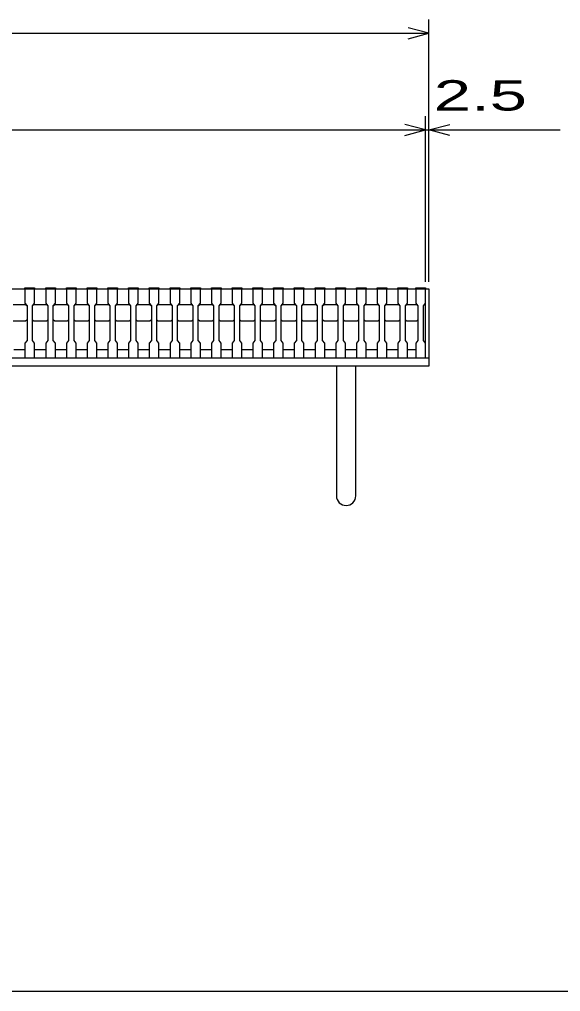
# Model space of a CAD drawing. Units: millimetres, scale not verified. Extents: x -1820 to 1736, y -1282 to 1048.
# Drawn here: x -713 to -321, y -1152 to -448 of the extents above; entities that cross this region are included whole.
import ezdxf
from ezdxf.enums import TextEntityAlignment as Align

# ---------------------------------------------------------------- set-up
doc = ezdxf.new("R2010")
doc.units = ezdxf.units.MM
doc.header["$LTSCALE"] = 10
for name, color, linetype, lineweight in [('0_2', 150, 'Continuous', 25), ('16', 3, 'Continuous', 25), ('19', 6, 'Continuous', 25), ('22', 4, 'Continuous', 25)]:
    doc.layers.add(name, color=color, linetype=linetype, lineweight=lineweight)
doc.styles.add('ベクトル', font='')
doc.styles.get('ベクトル').set_extended_font_data('ベクトル')

msp = doc.modelspace()

# ---------------------------------------------------------------- linework, layer by layer
at = {"layer": '0_2'}
msp.add_line((1736, -1151.5), (-1724, -1151.5), dxfattribs=at)
at = {"layer": '16'}
for p, q in [((-1414, -642.5), (-419, -642.5)), ((-709, -642.5), (-709, -641.8)), ((-709, -641.8), (-702, -641.8)), ((-709, -642.5), (-709, -653)), ((-702, -642.5), (-709, -642.5)), ((-702, -641.8), (-702, -642.5)), ((-702, -653), (-702, -642.5)), ((-694, -642.5), (-694, -641.8)), ((-694, -641.8), (-687, -641.8)), ((-694, -642.5), (-694, -653)), ((-687, -642.5), (-694, -642.5)), ((-687, -641.8), (-687, -642.5)), ((-687, -653), (-687, -642.5)), ((-679, -642.5), (-679, -641.8)), ((-679, -641.8), (-672, -641.8)), ((-679, -642.5), (-679, -653)), ((-672, -642.5), (-679, -642.5)), ((-672, -641.8), (-672, -642.5)), ((-672, -653), (-672, -642.5)), ((-664, -642.5), (-664, -641.8)), ((-664, -641.8), (-657, -641.8)), ((-664, -642.5), (-664, -653)), ((-657, -642.5), (-664, -642.5)), ((-657, -641.8), (-657, -642.5)), ((-657, -653), (-657, -642.5)), ((-649, -642.5), (-649, -641.8)), ((-649, -641.8), (-642, -641.8)), ((-649, -642.5), (-649, -653)), ((-642, -642.5), (-649, -642.5)), ((-642, -641.8), (-642, -642.5)), ((-642, -653), (-642, -642.5)), ((-634, -642.5), (-634, -641.8)), ((-634, -641.8), (-627, -641.8)), ((-634, -642.5), (-634, -653)), ((-627, -642.5), (-634, -642.5)), ((-627, -641.8), (-627, -642.5)), ((-627, -653), (-627, -642.5)), ((-619, -642.5), (-619, -641.8)), ((-619, -641.8), (-612, -641.8)), ((-619, -642.5), (-619, -653)), ((-612, -642.5), (-619, -642.5)), ((-612, -641.8), (-612, -642.5)), ((-612, -653), (-612, -642.5)), ((-604, -642.5), (-604, -641.8)), ((-604, -641.8), (-597, -641.8)), ((-604, -642.5), (-604, -653)), ((-597, -642.5), (-604, -642.5)), ((-597, -641.8), (-597, -642.5)), ((-597, -653), (-597, -642.5)), ((-589, -642.5), (-589, -641.8)), ((-589, -641.8), (-582, -641.8)), ((-589, -642.5), (-589, -653)), ((-582, -642.5), (-589, -642.5)), ((-582, -641.8), (-582, -642.5)), ((-582, -653), (-582, -642.5)), ((-574, -642.5), (-574, -641.8)), ((-574, -641.8), (-567, -641.8)), ((-574, -642.5), (-574, -653)), ((-567, -642.5), (-574, -642.5)), ((-567, -641.8), (-567, -642.5)), ((-567, -653), (-567, -642.5)), ((-559, -642.5), (-559, -641.8)), ((-559, -641.8), (-552, -641.8)), ((-559, -642.5), (-559, -653)), ((-552, -642.5), (-559, -642.5)), ((-552, -641.8), (-552, -642.5)), ((-552, -653), (-552, -642.5)), ((-544, -642.5), (-544, -641.8)), ((-544, -641.8), (-537, -641.8)), ((-544, -642.5), (-544, -653)), ((-537, -642.5), (-544, -642.5)), ((-537, -641.8), (-537, -642.5)), ((-537, -653), (-537, -642.5)), ((-529, -642.5), (-529, -641.8)), ((-529, -641.8), (-522, -641.8)), ((-529, -642.5), (-529, -653)), ((-522, -642.5), (-529, -642.5)), ((-522, -641.8), (-522, -642.5)), ((-522, -653), (-522, -642.5)), ((-514, -642.5), (-514, -641.8)), ((-514, -641.8), (-507, -641.8)), ((-514, -642.5), (-514, -653)), ((-507, -642.5), (-514, -642.5)), ((-507, -641.8), (-507, -642.5)), ((-507, -653), (-507, -642.5)), ((-499, -642.5), (-499, -641.8)), ((-499, -641.8), (-492, -641.8)), ((-499, -642.5), (-499, -653)), ((-492, -642.5), (-499, -642.5)), ((-492, -641.8), (-492, -642.5)), ((-492, -653), (-492, -642.5)), ((-484, -642.5), (-484, -641.8)), ((-484, -641.8), (-477, -641.8)), ((-484, -642.5), (-484, -653)), ((-477, -642.5), (-484, -642.5)), ((-477, -641.8), (-477, -642.5)), ((-477, -653), (-477, -642.5)), ((-469, -642.5), (-469, -641.8)), ((-469, -641.8), (-462, -641.8)), ((-469, -642.5), (-469, -653)), ((-462, -642.5), (-469, -642.5)), ((-462, -641.8), (-462, -642.5)), ((-462, -653), (-462, -642.5)), ((-454, -642.5), (-454, -641.8)), ((-454, -641.8), (-447, -641.8)), ((-454, -642.5), (-454, -653)), ((-447, -642.5), (-454, -642.5)), ((-447, -641.8), (-447, -642.5)), ((-447, -653), (-447, -642.5)), ((-439, -642.5), (-439, -641.8)), ((-439, -641.8), (-432, -641.8)), ((-439, -642.5), (-439, -653)), ((-432, -642.5), (-439, -642.5)), ((-432, -641.8), (-432, -642.5)), ((-432, -653), (-432, -642.5)), ((-426, -642.5), (-426, -641.8)), ((-426, -641.8), (-419, -641.8)), ((-426, -642.5), (-426, -653)), ((-419, -642.5), (-426, -642.5)), ((-419, -641.8), (-419, -642.5)), ((-419, -653), (-419, -642.5)), ((-419, -686.5), (-419, -642.5)), ((-717.5, -654), (-708.5, -654)), ((-709, -653), (-707.5, -655)), ((-708.5, -654), (-707.5, -655)), ((-703.5, -655), (-702, -653)), ((-703.5, -655), (-702.5, -654)), ((-702.5, -654), (-693.5, -654)), ((-694, -653), (-692.5, -655)), ((-693.5, -654), (-692.5, -655)), ((-688.5, -655), (-687, -653)), ((-688.5, -655), (-687.5, -654)), ((-687.5, -654), (-678.5, -654)), ((-679, -653), (-677.5, -655)), ((-678.5, -654), (-677.5, -655)), ((-673.5, -655), (-672, -653)), ((-673.5, -655), (-672.5, -654)), ((-672.5, -654), (-663.5, -654)), ((-664, -653), (-662.5, -655)), ((-663.5, -654), (-662.5, -655)), ((-658.5, -655), (-657, -653)), ((-658.5, -655), (-657.5, -654)), ((-657.5, -654), (-648.5, -654)), ((-649, -653), (-647.5, -655)), ((-648.5, -654), (-647.5, -655)), ((-643.5, -655), (-642, -653)), ((-643.5, -655), (-642.5, -654)), ((-642.5, -654), (-633.5, -654)), ((-634, -653), (-632.5, -655)), ((-633.5, -654), (-632.5, -655)), ((-628.5, -655), (-627, -653)), ((-628.5, -655), (-627.5, -654)), ((-627.5, -654), (-618.5, -654)), ((-619, -653), (-617.5, -655)), ((-618.5, -654), (-617.5, -655)), ((-613.5, -655), (-612, -653)), ((-613.5, -655), (-612.5, -654)), ((-612.5, -654), (-603.5, -654)), ((-604, -653), (-602.5, -655)), ((-603.5, -654), (-602.5, -655)), ((-598.5, -655), (-597, -653)), ((-598.5, -655), (-597.5, -654)), ((-597.5, -654), (-588.5, -654)), ((-589, -653), (-587.5, -655)), ((-588.5, -654), (-587.5, -655)), ((-583.5, -655), (-582, -653)), ((-583.5, -655), (-582.5, -654)), ((-582.5, -654), (-573.5, -654)), ((-574, -653), (-572.5, -655)), ((-573.5, -654), (-572.5, -655)), ((-568.5, -655), (-567, -653)), ((-568.5, -655), (-567.5, -654)), ((-567.5, -654), (-558.5, -654)), ((-559, -653), (-557.5, -655)), ((-558.5, -654), (-557.5, -655)), ((-553.5, -655), (-552, -653)), ((-553.5, -655), (-552.5, -654)), ((-552.5, -654), (-543.5, -654)), ((-544, -653), (-542.5, -655)), ((-543.5, -654), (-542.5, -655)), ((-538.5, -655), (-537, -653)), ((-538.5, -655), (-537.5, -654)), ((-537.5, -654), (-528.5, -654)), ((-529, -653), (-527.5, -655)), ((-528.5, -654), (-527.5, -655)), ((-523.5, -655), (-522, -653)), ((-523.5, -655), (-522.5, -654)), ((-522.5, -654), (-513.5, -654)), ((-514, -653), (-512.5, -655)), ((-513.5, -654), (-512.5, -655)), ((-508.5, -655), (-507, -653)), ((-508.5, -655), (-507.5, -654)), ((-507.5, -654), (-498.5, -654)), ((-499, -653), (-497.5, -655)), ((-498.5, -654), (-497.5, -655)), ((-493.5, -655), (-492, -653)), ((-493.5, -655), (-492.5, -654)), ((-492.5, -654), (-483.5, -654)), ((-484, -653), (-482.5, -655)), ((-483.5, -654), (-482.5, -655)), ((-478.5, -655), (-477, -653)), ((-478.5, -655), (-477.5, -654)), ((-477.5, -654), (-468.5, -654)), ((-469, -653), (-467.5, -655)), ((-468.5, -654), (-467.5, -655)), ((-463.5, -655), (-462, -653)), ((-463.5, -655), (-462.5, -654)), ((-462.5, -654), (-453.5, -654)), ((-454, -653), (-452.5, -655)), ((-453.5, -654), (-452.5, -655)), ((-448.5, -655), (-447, -653)), ((-448.5, -655), (-447.5, -654)), ((-447.5, -654), (-438.5, -654)), ((-439, -653), (-437.5, -655)), ((-438.5, -654), (-437.5, -655)), ((-433.5, -655), (-432, -653)), ((-433.5, -655), (-432.5, -654)), ((-432.5, -654), (-425.5, -654)), ((-426, -653), (-424.5, -655)), ((-425.5, -654), (-424.5, -655)), ((-420.5, -655), (-419, -653)), ((-707.5, -655), (-707.5, -680)), ((-703.5, -680), (-703.5, -655)), ((-692.5, -655), (-692.5, -680)), ((-688.5, -680), (-688.5, -655)), ((-677.5, -655), (-677.5, -680)), ((-673.5, -680), (-673.5, -655)), ((-662.5, -655), (-662.5, -680)), ((-658.5, -680), (-658.5, -655)), ((-647.5, -655), (-647.5, -680)), ((-643.5, -680), (-643.5, -655)), ((-632.5, -655), (-632.5, -680)), ((-628.5, -680), (-628.5, -655)), ((-617.5, -655), (-617.5, -680)), ((-613.5, -680), (-613.5, -655)), ((-602.5, -655), (-602.5, -680)), ((-598.5, -680), (-598.5, -655)), ((-587.5, -655), (-587.5, -680)), ((-583.5, -680), (-583.5, -655)), ((-572.5, -655), (-572.5, -680)), ((-568.5, -680), (-568.5, -655)), ((-557.5, -655), (-557.5, -680)), ((-553.5, -680), (-553.5, -655)), ((-542.5, -655), (-542.5, -680)), ((-538.5, -680), (-538.5, -655)), ((-527.5, -655), (-527.5, -680)), ((-523.5, -680), (-523.5, -655)), ((-512.5, -655), (-512.5, -680)), ((-508.5, -680), (-508.5, -655)), ((-497.5, -655), (-497.5, -680)), ((-493.5, -680), (-493.5, -655)), ((-482.5, -655), (-482.5, -680)), ((-478.5, -680), (-478.5, -655)), ((-467.5, -655), (-467.5, -680)), ((-463.5, -680), (-463.5, -655)), ((-452.5, -655), (-452.5, -680)), ((-448.5, -680), (-448.5, -655)), ((-437.5, -655), (-437.5, -680)), ((-433.5, -680), (-433.5, -655)), ((-424.5, -655), (-424.5, -680)), ((-420.5, -680), (-420.5, -655)), ((-708.5, -666), (-717.5, -666)), ((-707.5, -665), (-708.5, -666)), ((-702.5, -666), (-703.5, -665)), ((-693.5, -666), (-702.5, -666)), ((-692.5, -665), (-693.5, -666)), ((-687.5, -666), (-688.5, -665)), ((-678.5, -666), (-687.5, -666)), ((-677.5, -665), (-678.5, -666)), ((-672.5, -666), (-673.5, -665)), ((-663.5, -666), (-672.5, -666)), ((-662.5, -665), (-663.5, -666)), ((-657.5, -666), (-658.5, -665)), ((-648.5, -666), (-657.5, -666)), ((-647.5, -665), (-648.5, -666)), ((-642.5, -666), (-643.5, -665)), ((-633.5, -666), (-642.5, -666)), ((-632.5, -665), (-633.5, -666)), ((-627.5, -666), (-628.5, -665)), ((-618.5, -666), (-627.5, -666)), ((-617.5, -665), (-618.5, -666)), ((-612.5, -666), (-613.5, -665)), ((-603.5, -666), (-612.5, -666)), ((-602.5, -665), (-603.5, -666)), ((-597.5, -666), (-598.5, -665)), ((-588.5, -666), (-597.5, -666)), ((-587.5, -665), (-588.5, -666)), ((-582.5, -666), (-583.5, -665)), ((-573.5, -666), (-582.5, -666)), ((-572.5, -665), (-573.5, -666)), ((-567.5, -666), (-568.5, -665)), ((-558.5, -666), (-567.5, -666)), ((-557.5, -665), (-558.5, -666)), ((-552.5, -666), (-553.5, -665)), ((-543.5, -666), (-552.5, -666)), ((-542.5, -665), (-543.5, -666)), ((-537.5, -666), (-538.5, -665)), ((-528.5, -666), (-537.5, -666)), ((-527.5, -665), (-528.5, -666)), ((-522.5, -666), (-523.5, -665)), ((-513.5, -666), (-522.5, -666)), ((-512.5, -665), (-513.5, -666)), ((-507.5, -666), (-508.5, -665)), ((-498.5, -666), (-507.5, -666)), ((-497.5, -665), (-498.5, -666)), ((-492.5, -666), (-493.5, -665)), ((-483.5, -666), (-492.5, -666)), ((-482.5, -665), (-483.5, -666)), ((-477.5, -666), (-478.5, -665)), ((-468.5, -666), (-477.5, -666)), ((-467.5, -665), (-468.5, -666)), ((-462.5, -666), (-463.5, -665)), ((-453.5, -666), (-462.5, -666)), ((-452.5, -665), (-453.5, -666)), ((-447.5, -666), (-448.5, -665)), ((-438.5, -666), (-447.5, -666)), ((-437.5, -665), (-438.5, -666)), ((-432.5, -666), (-433.5, -665)), ((-425.5, -666), (-432.5, -666)), ((-424.5, -665), (-425.5, -666)), ((-707.5, -680), (-709, -682)), ((-709, -682), (-709, -692.5)), ((-702, -682), (-703.5, -680)), ((-702, -692.5), (-702, -682)), ((-692.5, -680), (-694, -682)), ((-694, -682), (-694, -692.5)), ((-687, -682), (-688.5, -680)), ((-687, -692.5), (-687, -682)), ((-677.5, -680), (-679, -682)), ((-679, -682), (-679, -692.5)), ((-672, -682), (-673.5, -680)), ((-672, -692.5), (-672, -682)), ((-662.5, -680), (-664, -682)), ((-664, -682), (-664, -692.5)), ((-657, -682), (-658.5, -680)), ((-657, -692.5), (-657, -682)), ((-647.5, -680), (-649, -682)), ((-649, -682), (-649, -692.5)), ((-642, -682), (-643.5, -680)), ((-642, -692.5), (-642, -682)), ((-632.5, -680), (-634, -682)), ((-634, -682), (-634, -692.5)), ((-627, -682), (-628.5, -680)), ((-627, -692.5), (-627, -682)), ((-617.5, -680), (-619, -682)), ((-619, -682), (-619, -692.5)), ((-612, -682), (-613.5, -680)), ((-612, -692.5), (-612, -682)), ((-602.5, -680), (-604, -682)), ((-604, -682), (-604, -692.5)), ((-597, -682), (-598.5, -680)), ((-597, -692.5), (-597, -682)), ((-587.5, -680), (-589, -682)), ((-589, -682), (-589, -692.5)), ((-582, -682), (-583.5, -680)), ((-582, -692.5), (-582, -682)), ((-572.5, -680), (-574, -682)), ((-574, -682), (-574, -692.5)), ((-567, -682), (-568.5, -680)), ((-567, -692.5), (-567, -682)), ((-557.5, -680), (-559, -682)), ((-559, -682), (-559, -692.5)), ((-552, -682), (-553.5, -680)), ((-552, -692.5), (-552, -682)), ((-542.5, -680), (-544, -682)), ((-544, -682), (-544, -692.5)), ((-537, -682), (-538.5, -680)), ((-537, -692.5), (-537, -682)), ((-527.5, -680), (-529, -682)), ((-529, -682), (-529, -692.5)), ((-522, -682), (-523.5, -680)), ((-522, -692.5), (-522, -682)), ((-512.5, -680), (-514, -682)), ((-514, -682), (-514, -692.5)), ((-507, -682), (-508.5, -680)), ((-507, -692.5), (-507, -682)), ((-497.5, -680), (-499, -682)), ((-499, -682), (-499, -692.5)), ((-492, -682), (-493.5, -680)), ((-492, -692.5), (-492, -682)), ((-482.5, -680), (-484, -682)), ((-484, -682), (-484, -692.5)), ((-477, -682), (-478.5, -680)), ((-477, -692.5), (-477, -682)), ((-467.5, -680), (-469, -682)), ((-469, -682), (-469, -692.5)), ((-462, -682), (-463.5, -680)), ((-462, -692.5), (-462, -682)), ((-452.5, -680), (-454, -682)), ((-454, -682), (-454, -692.5)), ((-447, -682), (-448.5, -680)), ((-447, -692.5), (-447, -682)), ((-437.5, -680), (-439, -682)), ((-439, -682), (-439, -692.5)), ((-432, -682), (-433.5, -680)), ((-432, -692.5), (-432, -682)), ((-424.5, -680), (-426, -682)), ((-426, -682), (-426, -692.5)), ((-419, -682), (-420.5, -680)), ((-419, -692.5), (-419, -682)), ((-717, -686.5), (-709, -686.5)), ((-702, -686.5), (-694, -686.5)), ((-687, -686.5), (-679, -686.5)), ((-672, -686.5), (-664, -686.5)), ((-657, -686.5), (-649, -686.5)), ((-642, -686.5), (-634, -686.5)), ((-627, -686.5), (-619, -686.5)), ((-612, -686.5), (-604, -686.5)), ((-597, -686.5), (-589, -686.5)), ((-582, -686.5), (-574, -686.5)), ((-567, -686.5), (-559, -686.5)), ((-552, -686.5), (-544, -686.5)), ((-537, -686.5), (-529, -686.5)), ((-522, -686.5), (-514, -686.5)), ((-507, -686.5), (-499, -686.5)), ((-492, -686.5), (-484, -686.5)), ((-477, -686.5), (-469, -686.5)), ((-462, -686.5), (-454, -686.5)), ((-447, -686.5), (-439, -686.5)), ((-432, -686.5), (-426, -686.5)), ((-709, -692.5), (-702, -692.5)), ((-694, -692.5), (-687, -692.5)), ((-679, -692.5), (-672, -692.5)), ((-664, -692.5), (-657, -692.5)), ((-649, -692.5), (-642, -692.5)), ((-634, -692.5), (-627, -692.5)), ((-619, -692.5), (-612, -692.5)), ((-604, -692.5), (-597, -692.5)), ((-589, -692.5), (-582, -692.5)), ((-574, -692.5), (-567, -692.5)), ((-559, -692.5), (-552, -692.5)), ((-544, -692.5), (-537, -692.5)), ((-529, -692.5), (-522, -692.5)), ((-514, -692.5), (-507, -692.5)), ((-499, -692.5), (-492, -692.5)), ((-484, -692.5), (-477, -692.5)), ((-469, -692.5), (-462, -692.5)), ((-454, -692.5), (-447, -692.5)), ((-439, -692.5), (-432, -692.5)), ((-426, -692.5), (-419, -692.5))]:
    msp.add_line(p, q, dxfattribs=at)
at = {"layer": '19'}
for p, q in [((-419, -642.5), (-416.5, -642.5)), ((-416.5, -642.5), (-416.5, -692.5)), ((-1416.5, -692.5), (-416.5, -692.5)), ((-416.5, -692.5), (-416.5, -698.5)), ((-416.5, -698.5), (-1416.5, -698.5)), ((-483.5, -698.5), (-483.5, -792.5)), ((-469.5, -792.5), (-469.5, -698.5))]:
    msp.add_line(p, q, dxfattribs=at)
msp.add_arc((-476.5, -792.5), 7, 180, 0, dxfattribs=at)
at = {"layer": '22'}
for p, q in [((-416.5, -637.5), (-416.5, -447.5)), ((-1416.5, -457.5), (-416.5, -457.5)), ((-416.5, -457.5), (-431.5, -453.5)), ((-431.5, -461.5), (-416.5, -457.5)), ((-419, -637.5), (-419, -517.5)), ((-416.5, -637.5), (-416.5, -517.5)), ((-1414, -527.5), (-419, -527.5)), ((-419, -527.5), (-434, -523.5)), ((-434, -531.5), (-419, -527.5)), ((-419, -527.5), (-416.5, -527.5)), ((-416.5, -527.5), (-401.5, -523.5)), ((-401.5, -531.5), (-416.5, -527.5)), ((-416.5, -527.5), (-321.5, -527.5))]:
    msp.add_line(p, q, dxfattribs=at)

# ---------------------------------------------------------------- texts
at = {"layer": '22', "color": 2, "style": 'ベクトル', "width": 1.65}
msp.add_text(' 2.5 ', height=21.99, dxfattribs=at).set_placement((-426.5, -502.5), align=Align.MIDDLE_LEFT)

doc.saveas('drawing.dxf')
